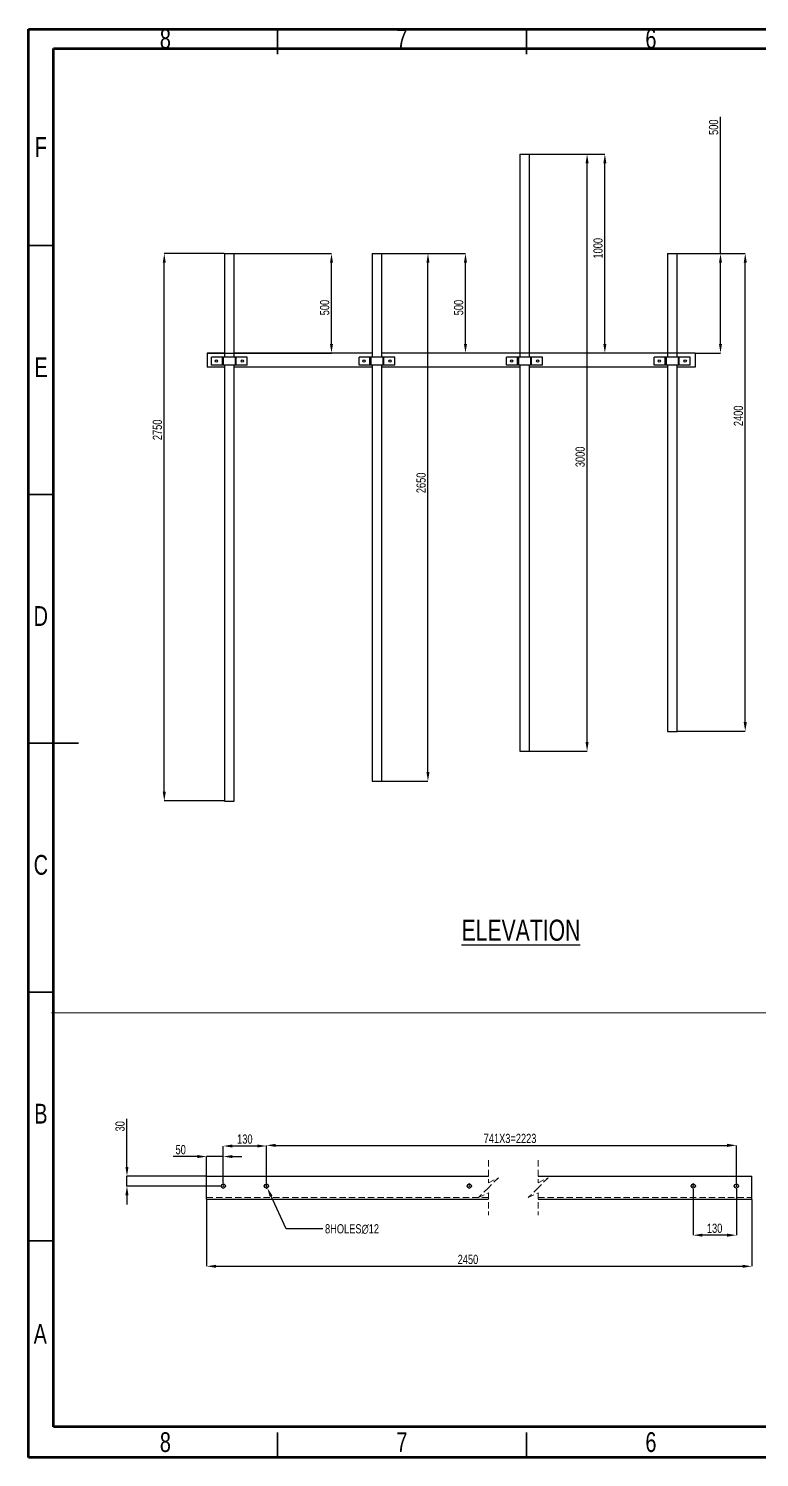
# Model space of a CAD drawing. Header units: millimetres. Extents: x 122 to 2816, y -707 to 556.
# Drawn here: x 1940.6 to 2087.4, y -704.3 to -417.2 of the extents above; entities that cross this region are included whole.
import ezdxf

# ---------------------------------------------------------------- set-up
doc = ezdxf.new("R2010")
doc.units = ezdxf.units.MM
doc.header["$PDSIZE"] = -1
doc.linetypes.add('HIDDEN', pattern=[1.905, 1.27, -0.635])
doc.layers.add('FORMAT', color=7, linetype='Continuous')
doc.styles.add('SLDTEXTSTYLE7', font='TXT', dxfattribs={"width": 0.75})
doc.dimstyles.new('SLDDIMSTYLE62', dxfattribs={"dimtxt": 1.852083, "dimasz": 1.852083, "dimexe": 0, "dimexo": 0.625, "dimgap": 0.463021, "dimtad": 1, "dimdec": 0, "dimlfac": 25, "dimrnd": 1e-09, "dimzin": 12, "dimtxsty": 'SLDTEXTSTYLE7', "dimsah": 1, "dimcen": 2.5, "dimazin": 3, "dimtfac": 1, "dimtdec": 0, "dimtmove": 0, "dimatfit": 3, "dimfrac": 2, "dimtzin": 12})
doc.dimstyles.new('SLDDIMSTYLE64', dxfattribs={"dimtxt": 1.852083, "dimasz": 1.852083, "dimexe": 0, "dimexo": 0.625, "dimgap": 0.463021, "dimtad": 1, "dimdec": 0, "dimlfac": 15, "dimrnd": 1e-09, "dimzin": 12, "dimtxsty": 'SLDTEXTSTYLE7', "dimsah": 1, "dimcen": 2.5, "dimazin": 3, "dimtfac": 1, "dimtdec": 0, "dimtmove": 0, "dimatfit": 0, "dimfrac": 2, "dimtzin": 12})
doc.dimstyles.new('SLDDIMSTYLE65', dxfattribs={"dimtxt": 1.852083, "dimasz": 1.852083, "dimexe": 0, "dimexo": 0.625, "dimgap": 0.463021, "dimtad": 1, "dimdec": 0, "dimlfac": 15, "dimrnd": 1e-09, "dimzin": 12, "dimtxsty": 'SLDTEXTSTYLE7', "dimsah": 1, "dimcen": 2.5, "dimazin": 3, "dimtfac": 1, "dimtdec": 0, "dimtmove": 0, "dimatfit": 3, "dimfrac": 2, "dimtzin": 12})
doc.dimstyles.new('SLDDIMSTYLE67', dxfattribs={"dimtxt": 1.852083, "dimasz": 1.852083, "dimexe": 0, "dimexo": 0.625, "dimgap": 0.463021, "dimtad": 1, "dimdec": 0, "dimlfac": 15, "dimrnd": 1e-09, "dimzin": 12, "dimtxsty": 'SLDTEXTSTYLE7', "dimblk1": 'NONE', "dimsah": 1, "dimcen": 0, "dimazin": 3, "dimtfac": 1, "dimtdec": 0, "dimtmove": 0, "dimatfit": 3, "dimldrblk": 'NONE', "dimfrac": 2, "dimtzin": 12})

# ---------------------------------------------------------------- blocks, each defined once
blk = doc.blocks.new('*D1593')
at = {"layer": 'Defpoints', "color": 0}
for p in [(2070.82, -462.37), (2084.52, -462.37), (2070.82, -558.37)]:
    blk.add_point(p, dxfattribs=at)
at = {"layer": 'FORMAT', "color": 0, "lineweight": -2}
for p, q in [((2070.88, -462.37), (2084.52, -462.37)), ((2084.52, -556.52), (2084.52, -464.23)), ((2070.88, -558.37), (2084.52, -558.37))]:
    blk.add_line(p, q, dxfattribs=at)
at = {"layer": 'FORMAT', "color": 0}
for points in [[(2084.21, -464.23), (2084.83, -464.23), (2084.52, -462.37)], [(2084.21, -556.52), (2084.83, -556.52), (2084.52, -558.37)]]:
    blk.add_solid(points, dxfattribs=at)
at = {"layer": 'FORMAT', "color": 0, "insert": (2082.2, -494.98), "char_height": 1.852, "attachment_point": 2, "rotation": 90, "style": 'SLDTEXTSTYLE7'}
blk.add_mtext('\\A1;2400', dxfattribs=at)
blk = doc.blocks.new('*D1594')
at = {"layer": 'Defpoints', "color": 0}
for p in [(2041.18, -442.37), (2052.76, -442.37), (2041.18, -562.37)]:
    blk.add_point(p, dxfattribs=at)
at = {"layer": 'FORMAT', "color": 0, "lineweight": -2}
for p, q in [((2041.24, -442.37), (2052.76, -442.37)), ((2052.76, -560.52), (2052.76, -444.23)), ((2041.24, -562.37), (2052.76, -562.37))]:
    blk.add_line(p, q, dxfattribs=at)
at = {"layer": 'FORMAT', "color": 0}
for points in [[(2052.45, -444.23), (2053.07, -444.23), (2052.76, -442.37)], [(2052.45, -560.52), (2053.07, -560.52), (2052.76, -562.37)]]:
    blk.add_solid(points, dxfattribs=at)
at = {"layer": 'FORMAT', "color": 0, "insert": (2050.44, -503.22), "char_height": 1.852, "attachment_point": 2, "rotation": 90, "style": 'SLDTEXTSTYLE7'}
blk.add_mtext('\\A1;3000', dxfattribs=at)
blk = doc.blocks.new('*D1595')
at = {"layer": 'Defpoints', "color": 0}
for p in [(2011.43, -462.37), (2020.81, -462.37), (2011.43, -568.37)]:
    blk.add_point(p, dxfattribs=at)
at = {"layer": 'FORMAT', "color": 0, "lineweight": -2}
for p, q in [((2011.49, -462.37), (2020.81, -462.37)), ((2020.81, -566.52), (2020.81, -464.23)), ((2011.49, -568.37), (2020.81, -568.37))]:
    blk.add_line(p, q, dxfattribs=at)
at = {"layer": 'FORMAT', "color": 0}
for points in [[(2020.5, -464.23), (2021.12, -464.23), (2020.81, -462.37)], [(2020.5, -566.52), (2021.12, -566.52), (2020.81, -568.37)]]:
    blk.add_solid(points, dxfattribs=at)
at = {"layer": 'FORMAT', "color": 0, "insert": (2018.5, -508.45), "char_height": 1.852, "attachment_point": 2, "rotation": 90, "style": 'SLDTEXTSTYLE7'}
blk.add_mtext('\\A1;2650', dxfattribs=at)
blk = doc.blocks.new('*D1596')
at = {"layer": 'Defpoints', "color": 0}
for p in [(1967.86, -462.37), (1979.97, -462.37), (1979.97, -572.37)]:
    blk.add_point(p, dxfattribs=at)
at = {"layer": 'FORMAT', "color": 0, "lineweight": -2}
for p, q in [((1979.9, -462.37), (1967.86, -462.37)), ((1967.86, -570.52), (1967.86, -464.23)), ((1979.9, -572.37), (1967.86, -572.37))]:
    blk.add_line(p, q, dxfattribs=at)
at = {"layer": 'FORMAT', "color": 0}
for points in [[(1967.56, -464.23), (1968.17, -464.23), (1967.86, -462.37)], [(1967.56, -570.52), (1968.17, -570.52), (1967.86, -572.37)]]:
    blk.add_solid(points, dxfattribs=at)
at = {"layer": 'FORMAT', "color": 0, "insert": (1965.55, -497.79), "char_height": 1.852, "attachment_point": 2, "rotation": 90, "style": 'SLDTEXTSTYLE7'}
blk.add_mtext('\\A1;2750', dxfattribs=at)
blk = doc.blocks.new('*D1597')
at = {"layer": 'Defpoints', "color": 0}
for p in [(2041.18, -442.37), (2056.33, -442.37), (2074.45, -482.37)]:
    blk.add_point(p, dxfattribs=at)
at = {"layer": 'FORMAT', "color": 0, "lineweight": -2}
for p, q in [((2041.24, -442.37), (2056.33, -442.37)), ((2056.33, -480.52), (2056.33, -444.23)), ((2074.39, -482.37), (2056.33, -482.37))]:
    blk.add_line(p, q, dxfattribs=at)
at = {"layer": 'FORMAT', "color": 0}
for points in [[(2056.02, -444.23), (2056.64, -444.23), (2056.33, -442.37)], [(2056.02, -480.52), (2056.64, -480.52), (2056.33, -482.37)]]:
    blk.add_solid(points, dxfattribs=at)
at = {"layer": 'FORMAT', "color": 0, "insert": (2054.02, -461.3), "char_height": 1.852, "attachment_point": 2, "rotation": 90, "style": 'SLDTEXTSTYLE7'}
blk.add_mtext('\\A1;1000', dxfattribs=at)
blk = doc.blocks.new('*D1598')
at = {"layer": 'Defpoints', "color": 0}
for p in [(1981.9, -462.37), (2001.44, -462.37), (1976.45, -482.37)]:
    blk.add_point(p, dxfattribs=at)
at = {"layer": 'FORMAT', "color": 0, "lineweight": -2}
for p, q in [((1981.96, -462.37), (2001.44, -462.37)), ((2001.44, -480.52), (2001.44, -464.23)), ((1976.51, -482.37), (2001.44, -482.37))]:
    blk.add_line(p, q, dxfattribs=at)
at = {"layer": 'FORMAT', "color": 0}
for points in [[(2001.13, -464.23), (2001.75, -464.23), (2001.44, -462.37)], [(2001.13, -480.52), (2001.75, -480.52), (2001.44, -482.37)]]:
    blk.add_solid(points, dxfattribs=at)
at = {"layer": 'FORMAT', "color": 0, "insert": (1999.13, -473.22), "char_height": 1.852, "attachment_point": 2, "rotation": 90, "style": 'SLDTEXTSTYLE7'}
blk.add_mtext('\\A1;500', dxfattribs=at)
blk = doc.blocks.new('*D1599')
at = {"layer": 'Defpoints', "color": 0}
for p in [(2070.82, -462.37), (2079.55, -462.37), (2074.45, -482.37)]:
    blk.add_point(p, dxfattribs=at)
at = {"layer": 'FORMAT', "color": 0, "lineweight": -2}
for p, q in [((2079.55, -462.37), (2079.55, -434.9)), ((2070.88, -462.37), (2079.55, -462.37)), ((2079.55, -480.52), (2079.55, -464.23)), ((2074.51, -482.37), (2079.55, -482.37))]:
    blk.add_line(p, q, dxfattribs=at)
at = {"layer": 'FORMAT', "color": 0}
for points in [[(2079.24, -464.23), (2079.85, -464.23), (2079.55, -462.37)], [(2079.24, -480.52), (2079.85, -480.52), (2079.55, -482.37)]]:
    blk.add_solid(points, dxfattribs=at)
at = {"layer": 'FORMAT', "color": 0, "insert": (2077.23, -436.98), "char_height": 1.852, "attachment_point": 2, "rotation": 90, "style": 'SLDTEXTSTYLE7'}
blk.add_mtext('\\A1;500', dxfattribs=at)
blk = doc.blocks.new('*D1600')
at = {"layer": 'Defpoints', "color": 0}
for p in [(2011.54, -462.37), (2028.34, -462.37), (2074.45, -482.37)]:
    blk.add_point(p, dxfattribs=at)
at = {"layer": 'FORMAT', "color": 0, "lineweight": -2}
for p, q in [((2011.6, -462.37), (2028.34, -462.37)), ((2028.34, -480.52), (2028.34, -464.23)), ((2074.39, -482.37), (2028.34, -482.37))]:
    blk.add_line(p, q, dxfattribs=at)
at = {"layer": 'FORMAT', "color": 0}
for points in [[(2028.03, -464.23), (2028.65, -464.23), (2028.34, -462.37)], [(2028.03, -480.52), (2028.65, -480.52), (2028.34, -482.37)]]:
    blk.add_solid(points, dxfattribs=at)
at = {"layer": 'FORMAT', "color": 0, "insert": (2026.03, -473.22), "char_height": 1.852, "attachment_point": 2, "rotation": 90, "style": 'SLDTEXTSTYLE7'}
blk.add_mtext('\\A1;500', dxfattribs=at)
blk = doc.blocks.new('*D1601')
at = {"layer": 'Defpoints', "color": 0}
for p in [(1976.37, -652.41), (2085.86, -652.41), (2085.86, -665.87)]:
    blk.add_point(p, dxfattribs=at)
at = {"layer": 'FORMAT', "color": 0, "lineweight": -2}
for p, q in [((1976.37, -652.47), (1976.37, -665.87)), ((2085.86, -652.47), (2085.86, -665.87)), ((1978.22, -665.87), (2084.01, -665.87))]:
    blk.add_line(p, q, dxfattribs=at)
at = {"layer": 'FORMAT', "color": 0}
for points in [[(1978.22, -665.57), (1978.22, -666.18), (1976.37, -665.87)], [(2084.01, -665.57), (2084.01, -666.18), (2085.86, -665.87)]]:
    blk.add_solid(points, dxfattribs=at)
at = {"layer": 'FORMAT', "color": 0, "insert": (2028.84, -663.56), "char_height": 1.852, "attachment_point": 2, "style": 'SLDTEXTSTYLE7'}
blk.add_mtext('\\A1;2450', dxfattribs=at)
blk = doc.blocks.new('*D1602')
at = {"layer": 'Defpoints', "color": 0}
for p in [(1960.37, -647.74), (1976.37, -647.74), (1979.14, -649.74)]:
    blk.add_point(p, dxfattribs=at)
at = {"layer": 'FORMAT', "color": 0, "lineweight": -2}
for p, q in [((1960.37, -645.89), (1960.37, -636.24)), ((1976.31, -647.74), (1960.37, -647.74)), ((1960.37, -649.74), (1960.37, -647.74)), ((1979.07, -649.74), (1960.37, -649.74)), ((1960.37, -651.6), (1960.37, -653.45))]:
    blk.add_line(p, q, dxfattribs=at)
at = {"layer": 'FORMAT', "color": 0}
for points in [[(1960.06, -645.89), (1960.68, -645.89), (1960.37, -647.74)], [(1960.06, -651.6), (1960.68, -651.6), (1960.37, -649.74)]]:
    blk.add_solid(points, dxfattribs=at)
at = {"layer": 'FORMAT', "color": 0, "insert": (1958.05, -637.74), "char_height": 1.852, "attachment_point": 2, "rotation": 90, "style": 'SLDTEXTSTYLE7'}
blk.add_mtext('\\A1;30', dxfattribs=at)
blk = doc.blocks.new('*D1603')
at = {"layer": 'Defpoints', "color": 0}
for p in [(1988.2, -649.38), (1988.54, -650.11)]:
    blk.add_point(p, dxfattribs=at)
at = {"layer": 'FORMAT', "color": 0, "lineweight": -2}
for p, q in [((1988.2, -649.38), (1988.54, -650.11)), ((1992.37, -658.34), (1989.32, -651.79)), ((1999.68, -658.34), (1992.37, -658.34))]:
    blk.add_line(p, q, dxfattribs=at)
at = {"layer": 'FORMAT', "color": 0}
blk.add_solid([(1989.6, -651.66), (1989.04, -651.92), (1988.54, -650.11)], dxfattribs=at)
at = {"layer": 'FORMAT', "color": 0, "insert": (2000.14, -657.41), "char_height": 1.8521, "attachment_point": 1, "style": 'SLDTEXTSTYLE7'}
blk.add_mtext('\\A1;8HOLES∅12', dxfattribs=at)
blk = doc.blocks.new('_None')
blk = doc.blocks.new('*D1578')
at = {"layer": 'Defpoints', "color": 0}
for p in [(2074.06, -650.31), (2082.73, -650.31), (2074.06, -659.62)]:
    blk.add_point(p, dxfattribs=at)
at = {"layer": 'FORMAT', "color": 0, "lineweight": -2}
for p, q in [((2074.06, -650.37), (2074.06, -659.62)), ((2082.73, -650.37), (2082.73, -659.62)), ((2080.88, -659.62), (2075.92, -659.62))]:
    blk.add_line(p, q, dxfattribs=at)
at = {"layer": 'FORMAT', "color": 0}
for points in [[(2075.92, -659.31), (2075.92, -659.92), (2074.06, -659.62)], [(2080.88, -659.31), (2080.88, -659.92), (2082.73, -659.62)]]:
    blk.add_solid(points, dxfattribs=at)
at = {"layer": 'FORMAT', "color": 0, "insert": (2078.37, -657.3), "char_height": 1.852, "attachment_point": 2, "style": 'SLDTEXTSTYLE7'}
blk.add_mtext('\\A1;130', dxfattribs=at)
blk = doc.blocks.new('*D1579')
at = {"layer": 'Defpoints', "color": 0}
for p in [(1979.7, -641.7), (1979.7, -649.18), (1988.37, -649.18)]:
    blk.add_point(p, dxfattribs=at)
at = {"layer": 'FORMAT', "color": 0, "lineweight": -2}
for p, q in [((1979.7, -649.11), (1979.7, -641.7)), ((1986.52, -641.7), (1981.55, -641.7)), ((1988.37, -649.11), (1988.37, -641.7))]:
    blk.add_line(p, q, dxfattribs=at)
at = {"layer": 'FORMAT', "color": 0}
for points in [[(1981.55, -641.39), (1981.55, -642.01), (1979.7, -641.7)], [(1986.52, -641.39), (1986.52, -642.01), (1988.37, -641.7)]]:
    blk.add_solid(points, dxfattribs=at)
at = {"layer": 'FORMAT', "color": 0, "insert": (1984.04, -639.38), "char_height": 1.852, "attachment_point": 2, "style": 'SLDTEXTSTYLE7'}
blk.add_mtext('\\A1;130', dxfattribs=at)
blk = doc.blocks.new('*D1580')
at = {"layer": 'Defpoints', "color": 0}
for p in [(2082.73, -641.57), (1988.37, -649.18), (2082.73, -649.18)]:
    blk.add_point(p, dxfattribs=at)
at = {"layer": 'FORMAT', "color": 0, "lineweight": -2}
for p, q in [((1988.37, -649.11), (1988.37, -641.57)), ((1990.22, -641.57), (2080.88, -641.57)), ((2082.73, -649.11), (2082.73, -641.57))]:
    blk.add_line(p, q, dxfattribs=at)
at = {"layer": 'FORMAT', "color": 0}
for points in [[(1990.22, -641.26), (1990.22, -641.88), (1988.37, -641.57)], [(2080.88, -641.26), (2080.88, -641.88), (2082.73, -641.57)]]:
    blk.add_solid(points, dxfattribs=at)
at = {"layer": 'FORMAT', "color": 0, "insert": (2037.29, -639.25), "char_height": 1.8521, "attachment_point": 2, "style": 'SLDTEXTSTYLE7'}
blk.add_mtext('\\A1;741X3=2223', dxfattribs=at)
blk = doc.blocks.new('*D1581')
at = {"layer": 'Defpoints', "color": 0}
for p in [(1976.37, -643.82), (1976.37, -647.74), (1979.7, -649.18)]:
    blk.add_point(p, dxfattribs=at)
at = {"layer": 'FORMAT', "color": 0, "lineweight": -2}
for p, q in [((1974.52, -643.82), (1969.65, -643.82)), ((1976.37, -647.68), (1976.37, -643.82)), ((1979.7, -643.82), (1976.37, -643.82)), ((1979.7, -649.11), (1979.7, -643.82)), ((1981.55, -643.82), (1983.41, -643.82))]:
    blk.add_line(p, q, dxfattribs=at)
at = {"layer": 'FORMAT', "color": 0}
for points in [[(1974.52, -643.51), (1974.52, -644.13), (1976.37, -643.82)], [(1981.55, -643.51), (1981.55, -644.13), (1979.7, -643.82)]]:
    blk.add_solid(points, dxfattribs=at)
at = {"layer": 'FORMAT', "color": 0, "insert": (1971.16, -641.5), "char_height": 1.852, "attachment_point": 2, "style": 'SLDTEXTSTYLE7'}
blk.add_mtext('\\A1;50', dxfattribs=at)
blk = doc.blocks.new('SW_CENTERMARKSYMBOL_265')
at = {"color": 0, "linetype": 'Continuous', "lineweight": 18}
for p, q in [((-0.33, 0), (-0.57, 0)), ((0, 0), (-0.17, 0)), ((0, 0.33), (0, 0.57)), ((0, 0), (0, 0.17)), ((0, 0), (0, -0.17)), ((0, 0), (0.17, 0)), ((0.33, 0), (0.57, 0)), ((0, -0.33), (0, -0.57))]:
    blk.add_line(p, q, dxfattribs=at)
blk = doc.blocks.new('SW_CENTERMARKSYMBOL_266')
at = {"color": 0, "linetype": 'Continuous', "lineweight": 18}
for p, q in [((-0.33, 0), (-0.57, 0)), ((0, 0), (-0.17, 0)), ((0, 0.33), (0, 0.57)), ((0, 0), (0, 0.17)), ((0, 0), (0, -0.17)), ((0, 0), (0.17, 0)), ((0.33, 0), (0.57, 0)), ((0, -0.33), (0, -0.57))]:
    blk.add_line(p, q, dxfattribs=at)
blk = doc.blocks.new('SW_CENTERMARKSYMBOL_267')
at = {"color": 0, "linetype": 'Continuous', "lineweight": 18}
for p, q in [((-0.33, 0), (-0.57, 0)), ((0, 0), (-0.17, 0)), ((0, 0.33), (0, 0.57)), ((0, 0), (0, 0.17)), ((0, 0), (0, -0.17)), ((0, 0), (0.17, 0)), ((0.33, 0), (0.57, 0)), ((0, -0.33), (0, -0.57))]:
    blk.add_line(p, q, dxfattribs=at)
blk = doc.blocks.new('SW_CENTERMARKSYMBOL_268')
at = {"color": 0, "linetype": 'Continuous', "lineweight": 18}
for p, q in [((-0.33, 0), (-0.57, 0)), ((0, 0), (-0.17, 0)), ((0, 0.33), (0, 0.57)), ((0, 0), (0, 0.17)), ((0, 0), (0, -0.17)), ((0, 0), (0.17, 0)), ((0.33, 0), (0.57, 0)), ((0, -0.33), (0, -0.57))]:
    blk.add_line(p, q, dxfattribs=at)
blk = doc.blocks.new('SW_CENTERMARKSYMBOL_269')
at = {"color": 0, "linetype": 'Continuous', "lineweight": 18}
for p, q in [((-0.33, 0), (-0.57, 0)), ((0, 0), (-0.17, 0)), ((0, 0.33), (0, 0.57)), ((0, 0), (0, 0.17)), ((0, 0), (0, -0.17)), ((0, 0), (0.17, 0)), ((0.33, 0), (0.57, 0)), ((0, -0.33), (0, -0.57))]:
    blk.add_line(p, q, dxfattribs=at)

msp = doc.modelspace()

# ---------------------------------------------------------------- linework, layer by layer
at = {"color": 7, "linetype": 'Continuous', "lineweight": 70}
for p, q in [((1940.620895, -704.277351), (1940.620895, -417.277351)), ((1940.620895, -417.277351), (2340.620895, -417.277351)), ((1945.620895, -698.143826), (1945.620895, -421.143826)), ((1945.620895, -421.143826), (2335.023367, -421.143826)), ((2335.023367, -698.143826), (1945.620895, -698.143826)), ((2340.620895, -704.277351), (1940.620895, -704.277351))]:
    msp.add_line(p, q, dxfattribs=at)
at = {"color": 7, "linetype": 'Continuous', "lineweight": 35}
for p, q in [((1990.620895, -422.277351), (1990.620895, -417.277351)), ((2040.620895, -422.277351), (2040.620895, -417.277351)), ((1945.620895, -460.777351), (1940.620895, -460.777351)), ((1945.620895, -510.777351), (1940.620895, -510.777351)), ((1940.619895, -560.777351), (1950.621895, -560.777351)), ((1945.620895, -560.777351), (1940.620895, -560.777351)), ((1945.620895, -610.777351), (1940.620895, -610.777351)), ((1945.620895, -660.777351), (1940.620895, -660.777351)), ((1990.620895, -699.277351), (1990.620895, -704.277351)), ((2040.620895, -699.277351), (2040.620895, -704.277351))]:
    msp.add_line(p, q, dxfattribs=at)
at = {"color": 7, "linetype": 'Continuous', "lineweight": 25}
for p, q in [((2039.24532, -442.374406), (2039.24532, -483.174406)), ((2039.24532, -442.374406), (2040.329552, -442.374406)), ((2040.329552, -442.374406), (2041.17732, -442.374406)), ((2041.17732, -483.174406), (2041.17732, -442.374406)), ((1979.96532, -462.374406), (1979.96532, -483.174406)), ((1979.96532, -462.374406), (1981.603728, -462.374406)), ((1981.603728, -462.374406), (1981.89732, -462.374406)), ((1981.89732, -483.174406), (1981.89732, -462.374406)), ((2009.60532, -462.374406), (2009.60532, -483.174406)), ((2009.60532, -462.374406), (2011.524149, -462.374406)), ((2011.524149, -462.374406), (2011.53732, -462.374406)), ((2011.53732, -483.174406), (2011.53732, -462.374406)), ((2068.88532, -462.374406), (2068.88532, -483.174406)), ((2068.88532, -462.374406), (2069.000901, -462.374406)), ((2069.000901, -462.374406), (2070.81732, -462.374406)), ((2070.81732, -483.174406), (2070.81732, -462.374406)), ((1979.96532, -482.374406), (1976.45132, -482.374406)), ((1976.45132, -482.374406), (1976.45132, -485.174406)), ((1979.96532, -485.174406), (1976.45132, -485.174406)), ((1977.33132, -484.774406), (1977.33132, -483.174406)), ((1979.53132, -483.174406), (1977.33132, -483.174406)), ((1979.53132, -484.774406), (1977.33132, -484.774406)), ((1979.53132, -484.774406), (1979.53132, -483.174406)), ((1979.69132, -483.174406), (1979.53132, -483.174406)), ((1979.69132, -484.774406), (1979.53132, -484.774406)), ((1979.69132, -483.174406), (1979.69132, -484.774406)), ((1982.17132, -483.174406), (1979.69132, -483.174406)), ((1982.17132, -484.774406), (1979.69132, -484.774406)), ((1979.96532, -484.774406), (1979.96532, -572.374406)), ((2009.60532, -482.374406), (1981.89732, -482.374406)), ((1981.89732, -572.374406), (1981.89732, -484.774406)), ((2009.60532, -485.174406), (1981.89732, -485.174406)), ((1982.17132, -484.774406), (1982.17132, -483.174406)), ((1982.33132, -483.174406), (1982.17132, -483.174406)), ((1982.33132, -484.774406), (1982.17132, -484.774406)), ((1982.33132, -484.774406), (1982.33132, -483.174406)), ((1984.53132, -483.174406), (1982.33132, -483.174406)), ((1984.53132, -484.774406), (1982.33132, -484.774406)), ((1984.53132, -484.774406), (1984.53132, -483.174406)), ((2006.97132, -484.774406), (2006.97132, -483.174406)), ((2009.17132, -483.174406), (2006.97132, -483.174406)), ((2009.17132, -484.774406), (2006.97132, -484.774406)), ((2009.17132, -484.774406), (2009.17132, -483.174406)), ((2009.33132, -483.174406), (2009.17132, -483.174406)), ((2009.33132, -484.774406), (2009.17132, -484.774406)), ((2009.33132, -483.174406), (2009.33132, -484.774406)), ((2011.81132, -483.174406), (2009.33132, -483.174406)), ((2011.81132, -484.774406), (2009.33132, -484.774406)), ((2009.60532, -484.774406), (2009.60532, -568.374406)), ((2039.24532, -482.374406), (2011.53732, -482.374406)), ((2011.53732, -568.374406), (2011.53732, -484.774406)), ((2039.24532, -485.174406), (2011.53732, -485.174406)), ((2011.81132, -484.774406), (2011.81132, -483.174406)), ((2011.97132, -483.174406), (2011.81132, -483.174406)), ((2011.97132, -484.774406), (2011.81132, -484.774406)), ((2011.97132, -484.774406), (2011.97132, -483.174406)), ((2014.17132, -483.174406), (2011.97132, -483.174406)), ((2014.17132, -484.774406), (2011.97132, -484.774406)), ((2014.17132, -484.774406), (2014.17132, -483.174406)), ((2036.61132, -484.774406), (2036.61132, -483.174406)), ((2038.81132, -483.174406), (2036.61132, -483.174406)), ((2038.81132, -484.774406), (2036.61132, -484.774406)), ((2038.81132, -484.774406), (2038.81132, -483.174406)), ((2038.97132, -483.174406), (2038.81132, -483.174406)), ((2038.97132, -484.774406), (2038.81132, -484.774406)), ((2038.97132, -483.174406), (2038.97132, -484.774406)), ((2041.45132, -483.174406), (2038.97132, -483.174406)), ((2041.45132, -484.774406), (2038.97132, -484.774406)), ((2039.24532, -484.774406), (2039.24532, -562.374406)), ((2068.88532, -482.374406), (2041.17732, -482.374406)), ((2041.17732, -562.374406), (2041.17732, -484.774406)), ((2068.88532, -485.174406), (2041.17732, -485.174406)), ((2041.45132, -484.774406), (2041.45132, -483.174406)), ((2041.61132, -483.174406), (2041.45132, -483.174406)), ((2041.61132, -484.774406), (2041.45132, -484.774406)), ((2041.61132, -484.774406), (2041.61132, -483.174406)), ((2043.81132, -483.174406), (2041.61132, -483.174406)), ((2043.81132, -484.774406), (2041.61132, -484.774406)), ((2043.81132, -484.774406), (2043.81132, -483.174406)), ((2066.25132, -484.774406), (2066.25132, -483.174406)), ((2068.45132, -483.174406), (2066.25132, -483.174406)), ((2068.45132, -484.774406), (2066.25132, -484.774406)), ((2068.45132, -484.774406), (2068.45132, -483.174406)), ((2068.61132, -483.174406), (2068.45132, -483.174406)), ((2068.61132, -484.774406), (2068.45132, -484.774406)), ((2068.61132, -483.174406), (2068.61132, -484.774406)), ((2071.09132, -483.174406), (2068.61132, -483.174406)), ((2071.09132, -484.774406), (2068.61132, -484.774406)), ((2068.88532, -484.774406), (2068.88532, -558.374406)), ((2074.45132, -482.374406), (2070.81732, -482.374406)), ((2070.81732, -558.374406), (2070.81732, -484.774406)), ((2074.45132, -485.174406), (2070.81732, -485.174406)), ((2071.09132, -484.774406), (2071.09132, -483.174406)), ((2071.25132, -483.174406), (2071.09132, -483.174406)), ((2071.25132, -484.774406), (2071.09132, -484.774406)), ((2071.25132, -484.774406), (2071.25132, -483.174406)), ((2073.45132, -483.174406), (2071.25132, -483.174406)), ((2073.45132, -484.774406), (2071.25132, -484.774406)), ((2073.45132, -484.774406), (2073.45132, -483.174406)), ((2074.45132, -482.374406), (2074.45132, -485.174406)), ((2068.88532, -558.374406), (2069.000901, -558.374406)), ((2069.000901, -558.374406), (2070.81732, -558.374406)), ((2039.24532, -562.374406), (2040.329552, -562.374406)), ((2040.329552, -562.374406), (2041.17732, -562.374406)), ((2009.60532, -568.374406), (2011.524149, -568.374406)), ((2011.524149, -568.374406), (2011.53732, -568.374406)), ((1979.96532, -572.374406), (1981.603728, -572.374406)), ((1981.603728, -572.374406), (1981.89732, -572.374406)), ((1976.368684, -652.410582), (1976.368684, -647.743915)), ((1976.368684, -647.743915), (2032.940513, -647.743915)), ((2042.940513, -647.743915), (2085.86297, -647.743915)), ((2085.86297, -652.410582), (2085.86297, -647.743915)), ((1976.368684, -652.410582), (2032.940513, -652.410582)), ((2042.940513, -652.410582), (2085.86297, -652.410582))]:
    msp.add_line(p, q, dxfattribs=at)
at = {"color": 7, "linetype": 'Continuous', "lineweight": 18}
msp.add_line((2243.504917, -614.951963), (1945.189928, -614.951963), dxfattribs=at)
at = {"color": 7, "linetype": 'HIDDEN', "lineweight": 18}
for p, q in [((2032.940514, -644.568915), (2032.940514, -649.077248)), ((2042.940514, -644.568915), (2042.940514, -649.077248)), ((2032.940514, -649.077248), (2034.940514, -648.077248)), ((2034.940514, -648.077248), (2032.940514, -650.077248)), ((2042.940514, -649.077248), (2044.940514, -648.077248)), ((2044.940514, -648.077248), (2042.940514, -650.077248)), ((2032.940514, -650.077248), (2030.940514, -652.077248)), ((2030.940514, -652.077248), (2032.940514, -651.077248)), ((2032.940514, -651.077248), (2032.940514, -655.585582)), ((2042.940514, -650.077248), (2040.940514, -652.077248)), ((2040.940514, -652.077248), (2042.940514, -651.077248)), ((2042.940514, -651.077248), (2042.940514, -655.585582)), ((1976.368684, -652.077248), (2032.940513, -652.077248)), ((2042.940513, -652.077248), (2085.86297, -652.077248))]:
    msp.add_line(p, q, dxfattribs=at)
at = {"color": 7, "linetype": 'Continuous', "lineweight": 25}
for centre, radius in [((1978.33132, -483.974406), 0.24), ((1983.53132, -483.974406), 0.24), ((2007.97132, -483.974406), 0.24), ((2013.17132, -483.974406), 0.24), ((2037.61132, -483.974406), 0.24), ((2042.81132, -483.974406), 0.24), ((2067.25132, -483.974406), 0.24), ((2072.45132, -483.974406), 0.24), ((1979.702017, -649.743914), 0.400002), ((1988.368684, -649.743914), 0.400002), ((2029.102019, -649.743915), 0.4), ((2074.062971, -649.743914), 0.400002), ((2082.729637, -649.743914), 0.400002)]:
    msp.add_circle(centre, radius, dxfattribs=at)

# ---------------------------------------------------------------- block references
at = {"color": 7, "linetype": 'Continuous', "lineweight": 0}
for name, p in [('SW_CENTERMARKSYMBOL_269', (1979.702022, -649.743915)), ('SW_CENTERMARKSYMBOL_268', (1988.368688, -649.743915)), ('SW_CENTERMARKSYMBOL_267', (2029.10202, -649.743915)), ('SW_CENTERMARKSYMBOL_266', (2074.062967, -649.743915)), ('SW_CENTERMARKSYMBOL_265', (2082.729634, -649.743915))]:
    msp.add_blockref(name, p, dxfattribs=at)

# ---------------------------------------------------------------- texts
at = {"color": 7, "linetype": 'Continuous', "lineweight": 0, "char_height": 3.96875, "attachment_point": 2, "style": 'SLDTEXTSTYLE7'}
for s, insert in [('8', (1968.080932, -417.217197)), ('7', (2015.580932, -417.217197)), ('6', (2065.580932, -417.217197)), ('F', (1943.078635, -438.967197)), ('E', (1943.128704, -483.217197)), ('D', (1943.073582, -533.217197)), ('C', (1943.079554, -583.217197)), ('B', (1943.091497, -633.217197)), ('A', (1942.960583, -677.467197)), ('8', (1968.080932, -699.217197)), ('7', (2015.580932, -699.217197)), ('6', (2065.580932, -699.217197))]:
    msp.add_mtext(s, dxfattribs=dict(at, insert=insert))
at = {"layer": 'FORMAT', "insert": (2027.57359, -596.216135), "char_height": 4.23333333, "attachment_point": 1, "style": 'SLDTEXTSTYLE7'}
msp.add_mtext('\\LELEVATION', dxfattribs=at)

# ---------------------------------------------------------------- dimensions: what is measured, and where the dimension line sits
at = {"layer": 'FORMAT'}
for base, p1, p2, dimstyle, picture, middle in [((2079.545024, -462.374406), (2074.45132, -482.374406), (2070.81732, -462.374406), 'SLDDIMSTYLE62', '*D1599', (2079.545024, -436.979982)), ((2052.759069, -442.374406), (2041.17732, -562.374406), (2041.17732, -442.374406), 'SLDDIMSTYLE62', '*D1594', (2052.759069, -503.222403)), ((2056.330458, -442.374406), (2074.45132, -482.374406), (2041.17732, -442.374406), 'SLDDIMSTYLE62', '*D1597', (2056.330458, -461.299084)), ((1967.864563, -462.374406), (1979.96532, -572.374406), (1979.96532, -462.374406), 'SLDDIMSTYLE62', '*D1596', (1967.864563, -497.78588)), ((2001.442694, -462.374406), (1976.45132, -482.374406), (1981.89732, -462.374406), 'SLDDIMSTYLE62', '*D1598', (2001.442694, -473.21911)), ((2020.812097, -462.374406), (2011.42652, -568.374406), (2011.42652, -462.374406), 'SLDDIMSTYLE62', '*D1595', (2020.812097, -508.450988)), ((2028.343396, -462.374406), (2074.45132, -482.374406), (2011.53732, -462.374406), 'SLDDIMSTYLE62', '*D1600', (2028.343396, -473.21911)), ((2084.51932, -462.374406), (2070.81732, -558.374406), (2070.81732, -462.374406), 'SLDDIMSTYLE62', '*D1593', (2084.51932, -494.975485)), ((1960.368685, -647.743915), (1979.135352, -649.743915), (1976.368685, -647.743915), 'SLDDIMSTYLE64', '*D1602', (1960.368685, -637.743915))]:
    dim = msp.add_linear_dim(base=base, p1=p1, p2=p2, angle=90, dimstyle=dimstyle, dxfattribs=at)
    dim.commit()
    dim.dimension.update_dxf_attribs({"geometry": picture, "text_midpoint": middle, "dimtype": 160})
for base, p1, p2, picture, middle in [((1979.702019, -641.6971), (1988.368685, -649.177248), (1979.702019, -649.177248), '*D1579', (1984.035352, -641.6971)), ((1976.368685, -643.819089), (1979.702019, -649.177248), (1976.368685, -647.743915), '*D1581', (1971.159701, -643.819089)), ((2074.062969, -659.615841), (2082.729635, -650.310582), (2074.062969, -650.310582), '*D1578', (2078.372575, -659.615841))]:
    dim = msp.add_linear_dim(base=base, p1=p1, p2=p2, dimstyle='SLDDIMSTYLE64', dxfattribs=at)
    dim.commit()
    dim.dimension.update_dxf_attribs({"geometry": picture, "text_midpoint": middle, "dimtype": 160})
for base, p1, p2, text, picture, middle in [((2082.729635, -641.568569), (1988.368685, -649.177248), (2082.729635, -649.177248), '741X3=2223', '*D1580', (2037.286463, -641.568569)), ((2085.862969, -665.874216), (1976.368685, -652.410582), (2085.862969, -652.410582), '2450', '*D1601', (2028.844558, -665.874216))]:
    dim = msp.add_linear_dim(base=base, p1=p1, p2=p2, text=text, dimstyle='SLDDIMSTYLE65', dxfattribs=at)
    dim.commit()
    dim.dimension.update_dxf_attribs({"geometry": picture, "text_midpoint": middle, "dimtype": 160})
dim = msp.add_diameter_dim_2p(p1=(1988.20002, -649.381214), p2=(1988.537351, -650.106616), text='8HOLES<>', dimstyle='SLDDIMSTYLE67', dxfattribs=at)
dim.commit()
dim.dimension.update_dxf_attribs({"geometry": '*D1603', "text_midpoint": (2005.932237, -658.339389), "dimtype": 163})

doc.saveas('drawing.dxf')
